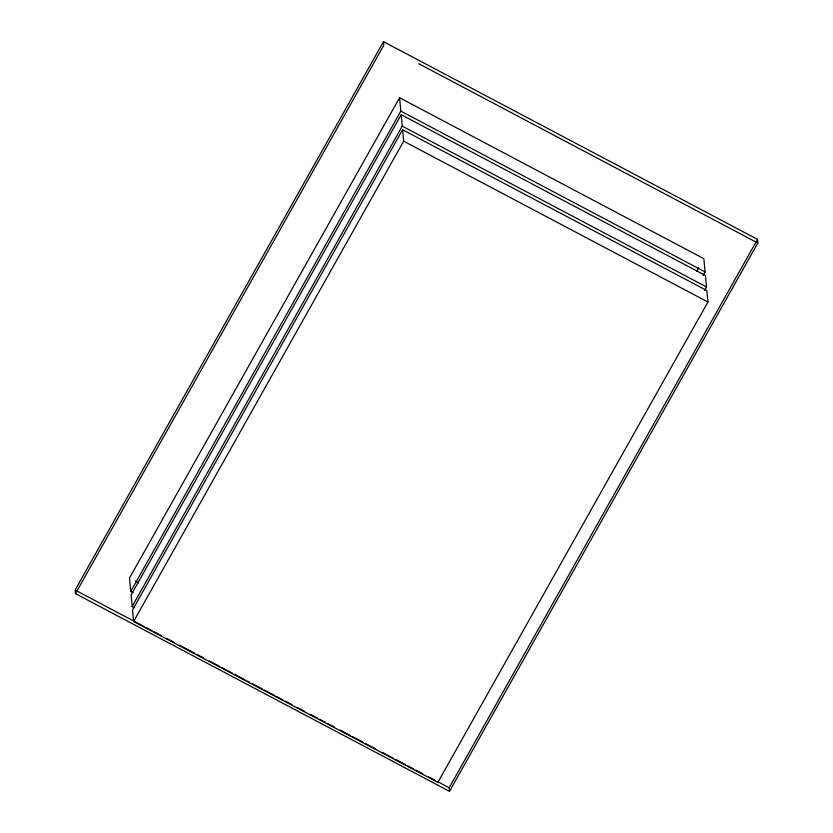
<?xml version="1.0" encoding="UTF-8"?>
<svg xmlns="http://www.w3.org/2000/svg" width="833" height="833" viewBox="0 0 833 833"><rect width="100%" height="100%" fill="white"/><g stroke="black" fill="none" stroke-linecap="round" stroke-linejoin="round"><path stroke-width="1.25" d="M418.707 63.683L757.874 243.08L757.52 239.363L383.482 41.65L75.126 590.045L75.47 593.637L449.508 791.35L757.863 242.955M75.47 593.637L383.815 45.242L383.482 41.65M703.187 275.317L705.093 271.922L703.843 258.678L399.569 97.721L129.5 578.05L130.76 591.409L133.051 592.627M130.76 591.409L400.829 111.091L399.569 97.721M704.603 290.363L706.519 286.969L705.436 275.515L401.173 114.683L131.104 595.012L132.176 606.466L134.477 607.673M132.176 606.466L402.256 126.137L401.173 114.683M402.599 129.74L132.52 610.058L133.603 621.512L437.866 782.333L707.946 302.015L706.863 290.561L402.599 129.74L403.672 141.194L133.603 621.512M696.836 271.131L698.752 267.737M449.508 791.35L449.174 787.758L757.52 239.363M400.829 111.091L705.093 271.922M402.256 126.137L706.519 286.969M403.672 141.194L707.946 302.015M135.238 581.08L138.684 582.902M76.272 590.649L143.974 626.437M146.264 627.645L152.002 630.675M154.292 631.893L161.186 635.527M166.923 638.567L173.805 642.201M179.543 645.231L194.453 653.114M196.744 654.332L203.637 657.966M209.375 661.006L219.693 666.462M221.994 667.67L232.313 673.126M234.614 674.345L244.944 679.801M247.234 681.019L249.525 682.227M251.826 683.445L262.145 688.901M264.446 690.109L274.765 695.565M277.066 696.784L282.804 699.814M285.094 701.032L291.977 704.666M297.714 707.696L304.597 711.34M310.334 714.37L317.227 718.004M319.518 719.223L325.255 722.253M327.546 723.471L334.429 727.105M340.166 730.135L350.495 735.601M352.786 736.809L363.115 742.265M365.416 743.484L375.735 748.94M382.618 752.574L392.947 758.04M395.248 759.248L405.567 764.704M407.868 765.923L413.605 768.953M415.896 770.161L422.779 773.805M428.516 776.835L435.399 780.479M437.7 781.687L449.174 787.758"/></g></svg>
